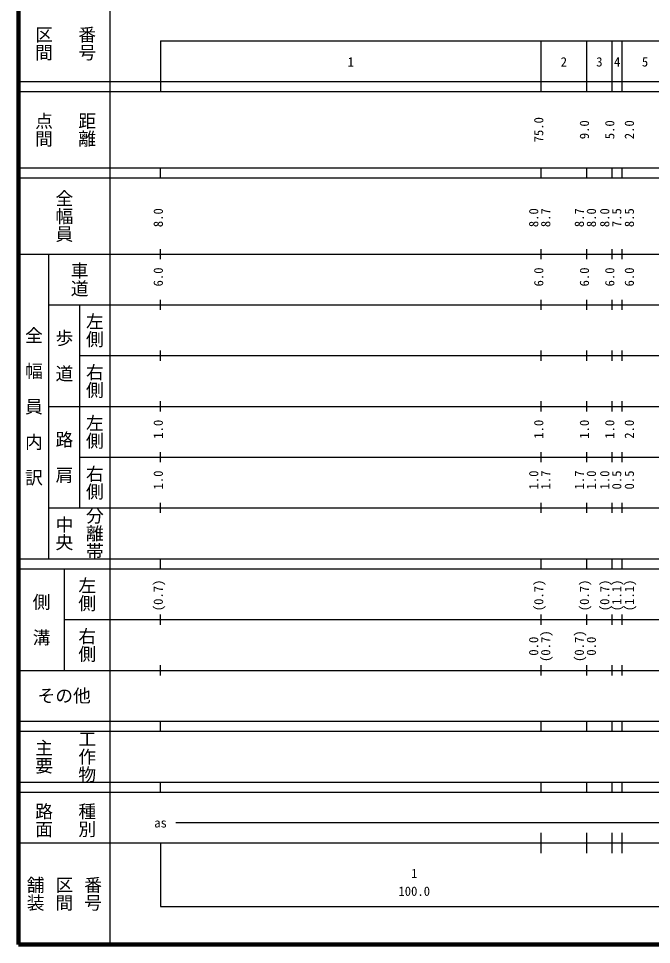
# Model space of a CAD drawing. Units: millimetres on the paper, enlarged 1000 times. Extents: x 40000 to 680000, y 20000 to 380000.
# Drawn here: x 40000 to 164770, y 20000 to 202409 of the extents above; entities that cross this region are included whole.
import ezdxf
from ezdxf.enums import TextEntityAlignment as Align

# ---------------------------------------------------------------- set-up
doc = ezdxf.new("R2010")
doc.units = ezdxf.units.MM
doc.header["$LTSCALE"] = 1000
doc.layers.add('M-TTL', color=2, linetype='Continuous', lineweight=140)
doc.layers.add('M-TTL-BAND', color=7, linetype='Continuous', lineweight=25)
doc.styles.add('@ＭＳ ゴシック', font='')
doc.styles.add('ＭＳ ゴシック', font='')
doc.styles.get('@ＭＳ ゴシック').set_extended_font_data('@MS Gothic')
doc.styles.get('ＭＳ ゴシック').set_extended_font_data('MS Gothic')

msp = doc.modelspace()

# ---------------------------------------------------------------- linework, layer by layer
at = {"layer": 'M-TTL'}
for p, q in [((40000, 380000), (40000, 20000)), ((40000, 20000), (680000, 20000))]:
    msp.add_line(p, q, dxfattribs=at)
at = {"layer": 'M-TTL-BAND'}
for p, q in [((58000, 370000), (58000, 20000)), ((68000, 198000), (579000, 198000)), ((68000, 198000), (68000, 188000)), ((143000, 188000), (143000, 198000)), ((152000, 188000), (152000, 198000)), ((157000, 188000), (157000, 198000)), ((159000, 188000), (159000, 198000)), ((40000, 190000), (579000, 190000)), ((40000, 188000), (579000, 188000)), ((40000, 173000), (579000, 173000)), ((68000, 171000), (68000, 173000)), ((143000, 171000), (143000, 173000)), ((152000, 171000), (152000, 173000)), ((157000, 171000), (157000, 173000)), ((159000, 171000), (159000, 173000)), ((40000, 171000), (579000, 171000)), ((68000, 155000), (68000, 157000)), ((143000, 155000), (143000, 157000)), ((152000, 155000), (152000, 157000)), ((157000, 155000), (157000, 157000)), ((159000, 155000), (159000, 157000)), ((40000, 156000), (579000, 156000)), ((46000, 96000), (46000, 156000)), ((46000, 146000), (579000, 146000)), ((52000, 146000), (52000, 106000)), ((68000, 145000), (68000, 147000)), ((143000, 145000), (143000, 147000)), ((152000, 145000), (152000, 147000)), ((157000, 145000), (157000, 147000)), ((159000, 145000), (159000, 147000)), ((68000, 135000), (68000, 137000)), ((143000, 135000), (143000, 137000)), ((152000, 135000), (152000, 137000)), ((157000, 135000), (157000, 137000)), ((159000, 135000), (159000, 137000)), ((52000, 136000), (579000, 136000)), ((46000, 126000), (579000, 126000)), ((68000, 125000), (68000, 127000)), ((143000, 125000), (143000, 127000)), ((152000, 125000), (152000, 127000)), ((157000, 125000), (157000, 127000)), ((159000, 125000), (159000, 127000)), ((68000, 115000), (68000, 117000)), ((143000, 115000), (143000, 117000)), ((152000, 115000), (152000, 117000)), ((157000, 115000), (157000, 117000)), ((159000, 115000), (159000, 117000)), ((52000, 116000), (579000, 116000)), ((46000, 106000), (579000, 106000)), ((68000, 105000), (68000, 107000)), ((143000, 105000), (143000, 107000)), ((152000, 105000), (152000, 107000)), ((157000, 105000), (157000, 107000)), ((159000, 105000), (159000, 107000)), ((40000, 96000), (579000, 96000)), ((68000, 94000), (68000, 96000)), ((143000, 94000), (143000, 96000)), ((152000, 94000), (152000, 96000)), ((157000, 94000), (157000, 96000)), ((159000, 94000), (159000, 96000)), ((40000, 94000), (579000, 94000)), ((49000, 94000), (49000, 74000)), ((49000, 84000), (579000, 84000)), ((68000, 83000), (68000, 85000)), ((143000, 83000), (143000, 85000)), ((152000, 83000), (152000, 85000)), ((157000, 83000), (157000, 85000)), ((159000, 83000), (159000, 85000)), ((68000, 73000), (68000, 75000)), ((143000, 73000), (143000, 75000)), ((152000, 73000), (152000, 75000)), ((157000, 73000), (157000, 75000)), ((159000, 73000), (159000, 75000)), ((40000, 74000), (579000, 74000)), ((40000, 64000), (579000, 64000)), ((68000, 62000), (68000, 64000)), ((143000, 62000), (143000, 64000)), ((152000, 62000), (152000, 64000)), ((157000, 62000), (157000, 64000)), ((159000, 62000), (159000, 64000)), ((40000, 62000), (579000, 62000)), ((40000, 52000), (579000, 52000)), ((68000, 50000), (68000, 52000)), ((143000, 50000), (143000, 52000)), ((152000, 50000), (152000, 52000)), ((157000, 50000), (157000, 52000)), ((159000, 50000), (159000, 52000)), ((40000, 50000), (579000, 50000)), ((71000, 44000), (281000, 44000)), ((143000, 38000), (143000, 42000)), ((152000, 38000), (152000, 42000)), ((157000, 38000), (157000, 42000)), ((159000, 38000), (159000, 42000)), ((40000, 40000), (579000, 40000)), ((68000, 40000), (68000, 27500)), ((68000, 27500), (579000, 27500))]:
    msp.add_line(p, q, dxfattribs=at)

# ---------------------------------------------------------------- texts
at = {"layer": 'M-TTL-BAND', "style": '@ＭＳ ゴシック'}
for s, p in [('番号', (53500, 197500)), ('区間', (45000, 197500)), ('点間', (45000, 180500)), ('距離', (53500, 180500)), ('全幅員', (49000, 163500)), ('車道', (52000, 151000)), ('左側', (55000, 141000)), ('全\u3000幅\u3000員\u3000内\u3000訳', (43000, 126000)), ('歩\u3000道', (49000, 136000)), ('右側', (55000, 131000)), ('左側', (55000, 121000)), ('路\u3000肩', (49000, 116000)), ('右側', (55000, 111000)), ('分離帯', (55000, 101000)), ('中央', (49000, 101000)), ('左側', (53500, 89000)), ('側\u3000溝', (44500, 84000)), ('右側', (53500, 79000)), ('主要', (45000, 57000)), ('工作物', (53500, 57000)), ('路面', (45000, 44500)), ('種別', (53500, 44500)), ('舗装', (43333, 30000)), ('区間', (49000, 30000)), ('番号', (54667, 30000))]:
    msp.add_text(s, height=2566, rotation=270, dxfattribs=at).set_placement(p, align=Align.MIDDLE_CENTER)
at = {"layer": 'M-TTL-BAND', "style": 'ＭＳ ゴシック'}
for s, p in [('1', (105500, 192405)), ('2', (147500, 192405)), ('3', (154500, 192405)), ('4', (158000, 192405)), ('5', (163500, 192405)), ('as', (68000, 42500)), ('1', (118000, 32523)), ('100.0', (118000, 29033))]:
    msp.add_text(s, height=1833, dxfattribs=at).set_placement(p, align=Align.BOTTOM_CENTER)
for s, p in [('75.0', (144000, 180500)), ('9.0', (153000, 180500)), ('5.0', (158000, 180500)), ('2.0', (161861, 180500)), ('8.0', (69000, 163174)), ('8.0', (143000, 163174)), ('8.7', (145370, 163174)), ('8.7', (152000, 163174)), ('8.0', (154370, 163174)), ('8.0', (157000, 163174)), ('7.5', (159370, 163174)), ('8.5', (161861, 163174)), ('6.0', (69000, 151500)), ('6.0', (144000, 151500)), ('6.0', (153000, 151500)), ('6.0', (158000, 151500)), ('6.0', (161861, 151500)), ('1.0', (69000, 121500)), ('1.0', (144000, 121500)), ('1.0', (153000, 121500)), ('1.0', (158000, 121500)), ('2.0', (161861, 121500)), ('1.0', (69000, 111500)), ('1.0', (143000, 111500)), ('1.7', (145370, 111500)), ('1.7', (152000, 111500)), ('1.0', (154370, 111500)), ('1.0', (157000, 111500)), ('0.5', (159370, 111500)), ('0.5', (161861, 111500)), ('(0.7)', (69000, 88764)), ('(0.7)', (144000, 88764)), ('(0.7)', (153000, 88764)), ('(0.7)', (157000, 88764)), ('(1.1)', (159370, 88764)), ('(1.1)', (161861, 88764)), ('0.0', (143000, 78764)), ('(0.7)', (145370, 78764)), ('(0.7)', (152000, 78764)), ('0.0', (154370, 78764))]:
    msp.add_text(s, height=1833, rotation=90, dxfattribs=at).set_placement(p, align=Align.BOTTOM_CENTER)
msp.add_text('その他', height=2566, dxfattribs=at).set_placement((49000, 69000), align=Align.MIDDLE_CENTER)

doc.saveas('drawing.dxf')
